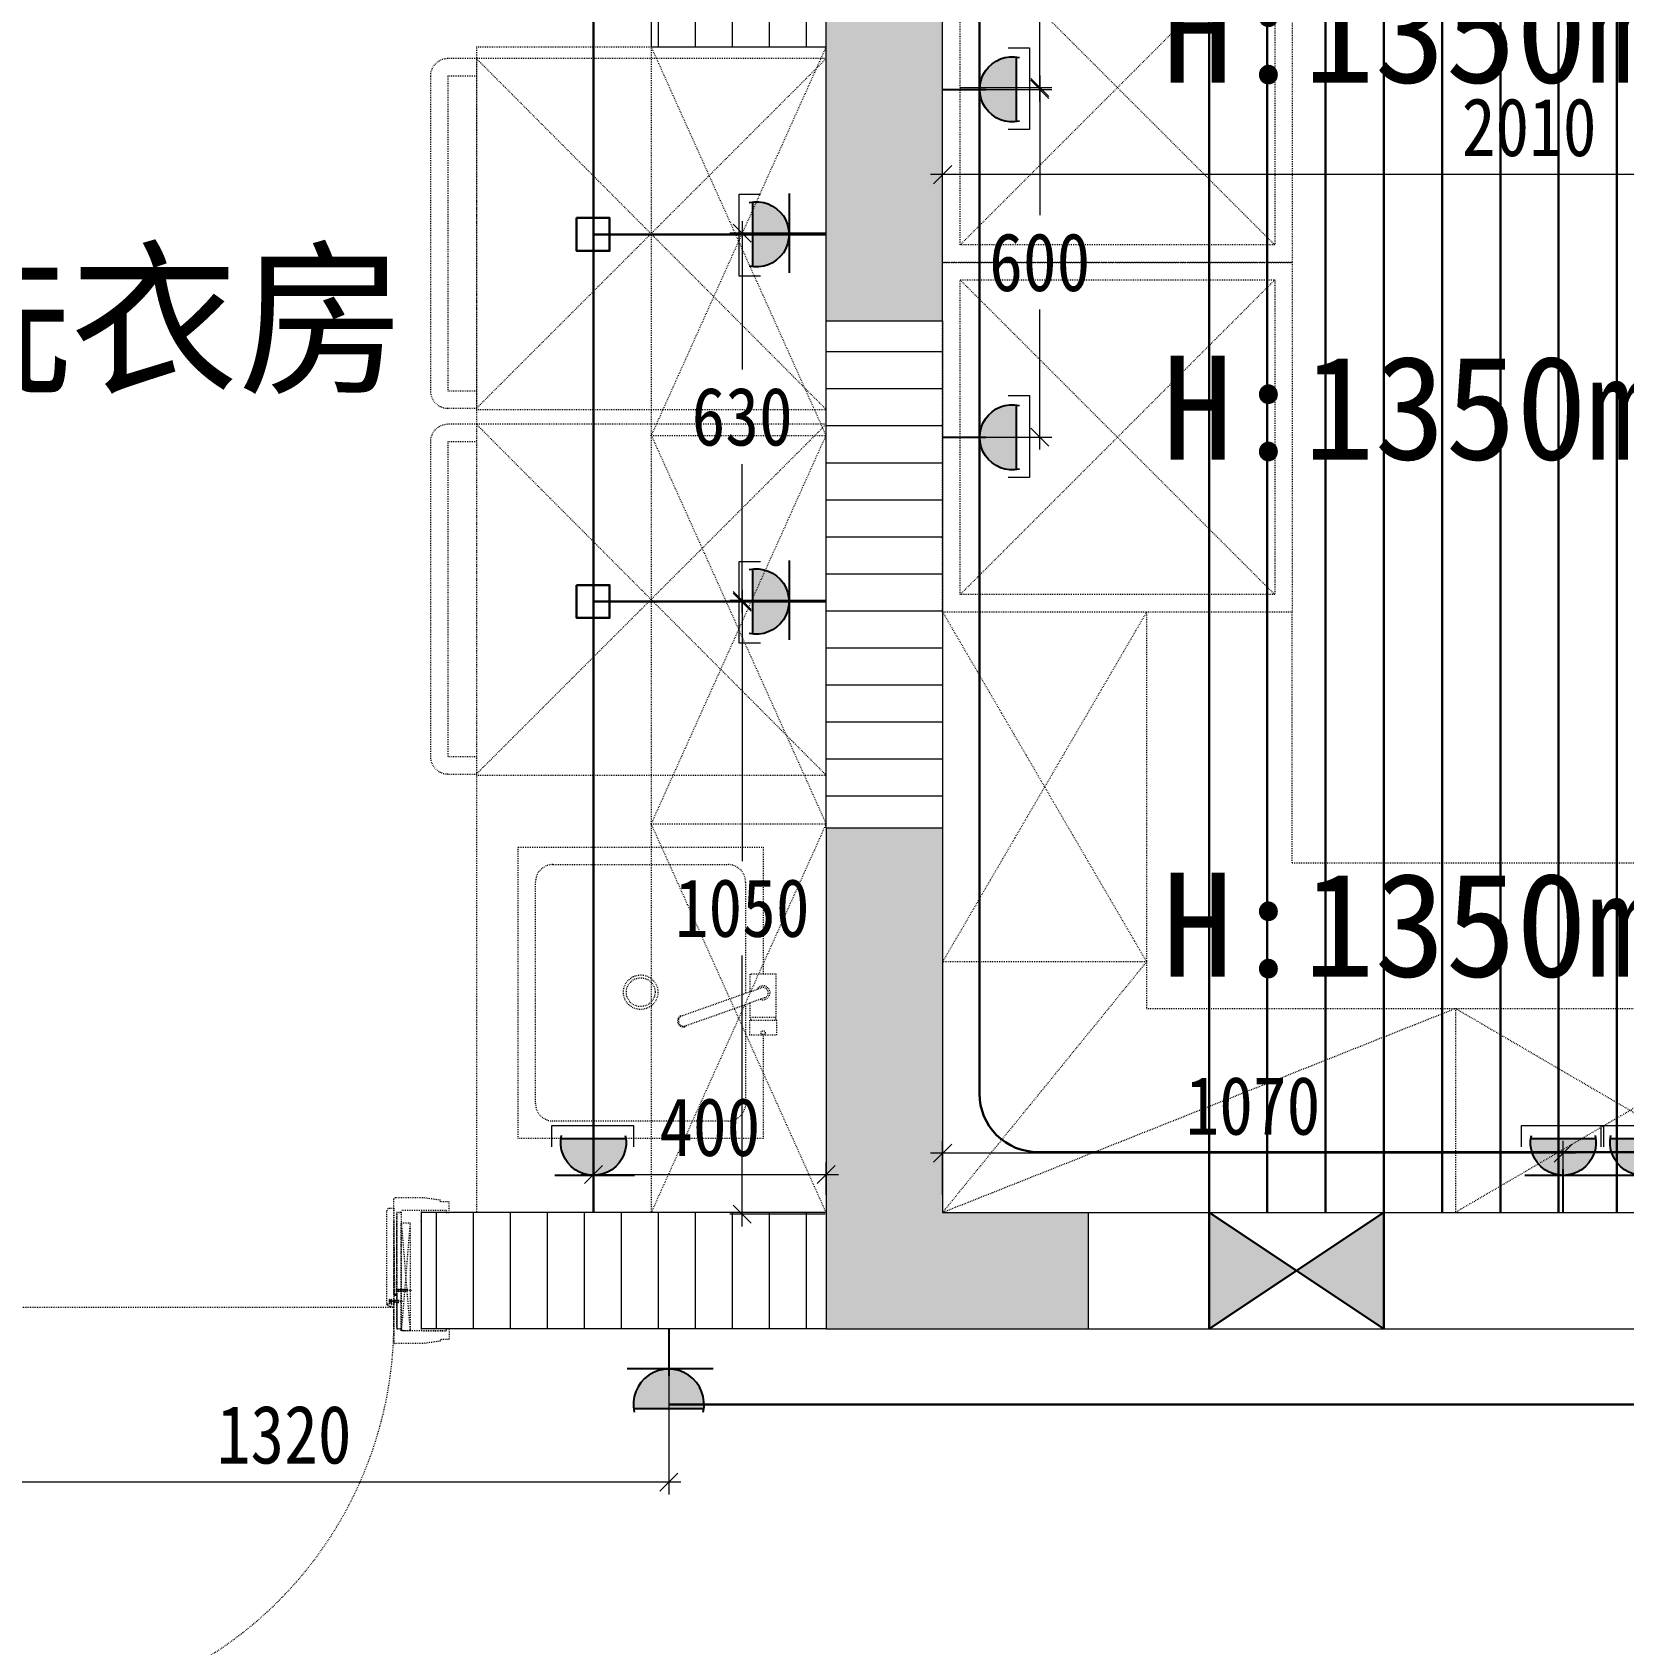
# Model space of a CAD drawing. Header units: millimetres. Extents: x -41640 to 3079702, y -5257903 to 68462.
# Drawn here: x 18310 to 21042, y 3707 to 6474 of the extents above; entities that cross this region are included whole.
import ezdxf

# ---------------------------------------------------------------- set-up
doc = ezdxf.new("R2010")
doc.units = ezdxf.units.MM
doc.header["$LTSCALE"] = 10
doc.linetypes.add('ACAD_ISO03W100', pattern=[30, 12, -18])
doc.linetypes.add('CONTINOUS', pattern=[0])
doc.layers.get('0').update_dxf_attribs({"color": 255})
doc.layers.get('Defpoints').update_dxf_attribs({"color": 255})
for name, color, linetype, lineweight in [('1弱电插座布线图', 6, 'Continuous', 30), ('1强弱电插座尺寸', 5, 'Continuous', 0), ('1强电插座布线图', 1, 'Continuous', 30), ('1强电插座布置图', 1, 'Continuous', 30), ('A—弱电箱', 6, 'Continuous', 30), ('A—强电箱', 1, 'Continuous', 30), ('浅线', 251, 'CONTINOUS', 0)]:
    doc.layers.add(name, color=color, linetype=linetype, lineweight=lineweight)
doc.layers.add('2323', color=4, linetype='Continuous')
doc.layers.add('LAYER2', color=8, linetype='Continuous')
doc.styles.get("Standard").update_dxf_attribs({"font": ''})
doc.styles.add('夏建东', font='', dxfattribs={"width": 0.85})
doc.styles.add('邓林', font='simhei.ttf')
doc.styles.get('Standard').set_extended_font_data('SimSun')
doc.styles.get('夏建东').set_extended_font_data('SimSun')
doc.dimstyles.new('g', dxfattribs={"dimtxt": 100, "dimasz": 31, "dimexe": 21, "dimexo": 30, "dimgap": 31, "dimtad": 1, "dimtih": 1, "dimtoh": 1, "dimdec": 0, "dimrnd": 10, "dimdsep": 46, "dimtxsty": '夏建东', "dimblk": 'OBLIQUE', "dimcen": 2.5, "dimdle": 21, "dimclrd": 5, "dimclre": 5, "dimclrt": 5, "dimadec": 0, "dimazin": 0, "dimtfac": 1, "dimtdec": 0, "dimtmove": 2, "dimatfit": 3, "dimldrblk": 'DOT', "dimfxl": 300, "dimlwd": -1, "dimlwe": -1, "dimarcsym": 1})
pattern_1 = [(90, (-3246102.35, 3421590.874), (-63.5, 1e-14), [])]

# ---------------------------------------------------------------- blocks, each defined once
blk = doc.blocks.new('_Oblique')
at = {"color": 0, "linetype": 'ByBlock', "lineweight": -2}
blk.add_line((-0.5, -0.5), (0.5, 0.5), dxfattribs=at)
blk = doc.blocks.new('*D281')
at = {"layer": '1强弱电插座尺寸', "color": 5}
for p, q in [((18082.6, 4203.5), (18082.6, 3965.2)), ((19402.5, 4203.5), (19402.5, 3965.2)), ((19423.5, 3986.2), (18061.6, 3986.2))]:
    blk.add_line(p, q, dxfattribs=at)
at = {"layer": 'Defpoints', "color": 0, "lineweight": 30}
for p in [(18082.6, 4233.5), (19402.5, 4233.5), (18082.6, 3986.2)]:
    blk.add_point(p, dxfattribs=at)
at = {"layer": '1强弱电插座尺寸', "color": 5, "xscale": 31, "yscale": 31, "zscale": 31, "rotation": 180}
blk.add_blockref('_Oblique', (18082.6, 3986.2), dxfattribs=at)
at = {"layer": '1强弱电插座尺寸', "color": 5, "xscale": 31, "yscale": 31, "zscale": 31}
blk.add_blockref('_Oblique', (19402.5, 3986.2), dxfattribs=at)
at = {"layer": '1强弱电插座尺寸', "color": 5, "insert": (18742.5, 4067.2), "char_height": 100, "attachment_point": 5, "style": '夏建东'}
blk.add_mtext('1320', dxfattribs=at)
blk = doc.blocks.new('_Dot')
at = {"color": 0, "linetype": 'ByBlock', "lineweight": -2}
blk.add_line((-0.5, 0), (-1, 0), dxfattribs=at)
at = {"color": 0, "linetype": 'ByBlock', "const_width": 0.5}
blk.add_lwpolyline([(-0.25, 0, 1), (0.25, 0, 1)], format="xyb", close=True, dxfattribs=at)
blk = doc.blocks.new('*D417')
at = {"layer": '1强弱电插座尺寸', "color": 5}
for p, q in [((19528.6, 5517), (19528.6, 5051.9)), ((19670.9, 5496), (19507.6, 5496)), ((19528.6, 4424.9), (19528.6, 4889.9)), ((19670.9, 4445.9), (19507.6, 4445.9))]:
    blk.add_line(p, q, dxfattribs=at)
at = {"layer": 'Defpoints', "color": 0, "lineweight": 30}
for p in [(19700.9, 5496), (19528.6, 4445.9), (19700.9, 4445.9)]:
    blk.add_point(p, dxfattribs=at)
at = {"layer": '1强弱电插座尺寸', "color": 5, "xscale": 31, "yscale": 31, "zscale": 31}
for p, rotation in [((19528.6, 5496), 90), ((19528.6, 4445.9), 270)]:
    blk.add_blockref('_Oblique', p, dxfattribs=dict(at, rotation=rotation))
at = {"layer": '1强弱电插座尺寸', "color": 5, "insert": (19528.6, 4970.9), "char_height": 100, "attachment_point": 5, "style": '夏建东'}
blk.add_mtext('1050', dxfattribs=at)
blk = doc.blocks.new('*D418')
at = {"layer": '1强弱电插座尺寸', "color": 5}
for p, q in [((19528.6, 6150), (19528.6, 5895)), ((19670.9, 6129), (19507.6, 6129)), ((19528.6, 5478), (19528.6, 5733)), ((19670.9, 5499), (19507.6, 5499))]:
    blk.add_line(p, q, dxfattribs=at)
at = {"layer": 'Defpoints', "color": 0, "lineweight": 30}
for p in [(19528.6, 6129), (19700.9, 6129), (19700.9, 5499)]:
    blk.add_point(p, dxfattribs=at)
at = {"layer": '1强弱电插座尺寸', "color": 5, "xscale": 31, "yscale": 31, "zscale": 31}
for p, rotation in [((19528.6, 6129), 90), ((19528.6, 5499), 270)]:
    blk.add_blockref('_Oblique', p, dxfattribs=dict(at, rotation=rotation))
at = {"layer": '1强弱电插座尺寸', "color": 5, "insert": (19528.6, 5814), "char_height": 100, "attachment_point": 5, "style": '夏建东'}
blk.add_mtext('630', dxfattribs=at)
blk = doc.blocks.new('强电插座')
at = {"lineweight": 0}
h = blk.add_hatch(color=12, dxfattribs=at)
h.set_gradient(color1=(216, 3, 3), color2=(230, 5, 5), tint=1, name='CYLINDER')
h.paths.add_polyline_path([(88497.8, 75989.2, 1.129445), (88497.8, 75909.4)])
at = {"layer": '2323', "color": 1}
for p, q in [((88452.6, 75999.6), (88452.6, 75902)), ((88497.8, 75989.2), (88497.8, 75909.4)), ((88407.2, 75949.3), (88460.4, 75949.3))]:
    blk.add_line(p, q, dxfattribs=at)
blk.add_arc((88492.9, 75949.3), 40.2, 77.2553, 282.7447, dxfattribs=at)
at = {"layer": 'LAYER2', "color": 1, "ltscale": 20}
blk.add_line((88456.4, 75966.1), (88456.4, 75966.1), dxfattribs=at)
blk = doc.blocks.new('强电防水插座')
at = {"layer": '1强电插座布置图', "color": 1, "linetype": 'ByBlock', "lineweight": 9}
blk.add_lwpolyline([(-166178.2, 222988.6), (-166178.2, 223049.7), (-165944.2, 223049.7), (-165944.2, 222988.6)], dxfattribs=at)
at = {"layer": '1强电插座布置图', "color": 250, "linetype": 'ByBlock', "lineweight": 9, "extrusion": (0, 0, -1), "xscale": 2.325322137214242, "yscale": 2.325322137214242, "zscale": -2.325322137599869, "rotation": 90}
blk.add_blockref('强电插座', (342665.7, 17225.9), dxfattribs=at)
blk = doc.blocks.new('*D659')
at = {"layer": '1强弱电插座尺寸', "color": 5}
for p, q in [((19252.3, 4514), (19693.6, 4514)), ((19273.3, 4479), (19273.3, 4535)), ((19672.6, 4479), (19672.6, 4535))]:
    blk.add_line(p, q, dxfattribs=at)
at = {"layer": 'Defpoints', "color": 0, "linetype": 'Continuous', "lineweight": 30}
for p in [(19672.6, 4514), (19273.3, 4449), (19672.6, 4449)]:
    blk.add_point(p, dxfattribs=at)
at = {"layer": '1强弱电插座尺寸', "color": 5, "linetype": 'Continuous', "xscale": 31, "yscale": 31, "zscale": 31, "rotation": 180}
blk.add_blockref('_Oblique', (19273.3, 4514), dxfattribs=at)
at = {"layer": '1强弱电插座尺寸', "color": 5, "linetype": 'Continuous', "xscale": 31, "yscale": 31, "zscale": 31}
blk.add_blockref('_Oblique', (19672.6, 4514), dxfattribs=at)
at = {"layer": '1强弱电插座尺寸', "color": 5, "linetype": 'Continuous', "lineweight": 30, "insert": (19472.9, 4595), "char_height": 100, "attachment_point": 5, "style": '夏建东'}
blk.add_mtext('400', dxfattribs=at)
blk = doc.blocks.new('*D681')
at = {"layer": '1强弱电插座尺寸', "color": 5}
for p, q in [((20039.2, 6988.2), (20039.2, 6752.6)), ((19902.6, 6967.2), (20060.2, 6967.2)), ((20039.2, 6355), (20039.2, 6590.6)), ((19902.6, 6376), (20060.2, 6376))]:
    blk.add_line(p, q, dxfattribs=at)
at = {"layer": 'Defpoints', "color": 0, "linetype": 'Continuous', "lineweight": 30}
for p in [(19872.6, 6967.2), (20039.2, 6967.2), (19872.6, 6376)]:
    blk.add_point(p, dxfattribs=at)
at = {"layer": '1强弱电插座尺寸', "color": 5, "linetype": 'Continuous', "xscale": 31, "yscale": 31, "zscale": 31}
for p, rotation in [((20039.2, 6967.2), 90), ((20039.2, 6376), 270)]:
    blk.add_blockref('_Oblique', p, dxfattribs=dict(at, rotation=rotation))
at = {"layer": '1强弱电插座尺寸', "color": 5, "linetype": 'Continuous', "lineweight": 30, "insert": (20039.2, 6671.6), "char_height": 100, "attachment_point": 5, "style": '夏建东'}
blk.add_mtext('590', dxfattribs=at)
blk = doc.blocks.new('*D687')
at = {"layer": '1强弱电插座尺寸', "color": 5}
for p, q in [((20039.2, 6400), (20039.2, 6160)), ((19902.6, 6379), (20060.2, 6379)), ((20039.2, 5758), (20039.2, 5998)), ((19902.6, 5779), (20060.2, 5779))]:
    blk.add_line(p, q, dxfattribs=at)
at = {"layer": 'Defpoints', "color": 0, "linetype": 'Continuous', "lineweight": 30}
for p in [(19872.6, 6379), (19872.6, 5779), (20039.2, 5779)]:
    blk.add_point(p, dxfattribs=at)
at = {"layer": '1强弱电插座尺寸', "color": 5, "linetype": 'Continuous', "xscale": 31, "yscale": 31, "zscale": 31}
for p, rotation in [((20039.2, 6379), 90), ((20039.2, 5779), 270)]:
    blk.add_blockref('_Oblique', p, dxfattribs=dict(at, rotation=rotation))
at = {"layer": '1强弱电插座尺寸', "color": 5, "linetype": 'Continuous', "lineweight": 30, "insert": (20039.2, 6079), "char_height": 100, "attachment_point": 5, "style": '夏建东'}
blk.add_mtext('600', dxfattribs=at)
blk = doc.blocks.new('*D688')
at = {"layer": '1强弱电插座尺寸', "color": 5}
for p, q in [((19872.6, 4479), (19872.6, 4571.5)), ((20937.6, 4479), (20937.6, 4571.5)), ((20958.6, 4550.5), (19851.6, 4550.5))]:
    blk.add_line(p, q, dxfattribs=at)
at = {"layer": 'Defpoints', "color": 0, "linetype": 'Continuous', "lineweight": 30}
for p in [(19872.6, 4550.5), (19872.6, 4449), (20937.6, 4449)]:
    blk.add_point(p, dxfattribs=at)
at = {"layer": '1强弱电插座尺寸', "color": 5, "linetype": 'Continuous', "xscale": 31, "yscale": 31, "zscale": 31, "rotation": 180}
blk.add_blockref('_Oblique', (19872.6, 4550.5), dxfattribs=at)
at = {"layer": '1强弱电插座尺寸', "color": 5, "linetype": 'Continuous', "xscale": 31, "yscale": 31, "zscale": 31}
blk.add_blockref('_Oblique', (20937.6, 4550.5), dxfattribs=at)
at = {"layer": '1强弱电插座尺寸', "color": 5, "linetype": 'Continuous', "lineweight": 30, "insert": (20405.1, 4631.5), "char_height": 100, "attachment_point": 5, "style": '夏建东'}
blk.add_mtext('1070', dxfattribs=at)
blk = doc.blocks.new('*D705')
at = {"layer": '1强弱电插座尺寸', "color": 5}
for p, q in [((21906.6, 6229.6), (19851.6, 6229.6)), ((19872.6, 6243.3), (19872.6, 6250.6)), ((21885.6, 6229.6), (21885.6, 6250.6))]:
    blk.add_line(p, q, dxfattribs=at)
at = {"layer": 'Defpoints', "color": 0, "linetype": 'Continuous', "lineweight": 30}
for p in [(19872.6, 6229.6), (21885.6, 6221.8, -2334), (19872.6, 6197.6)]:
    blk.add_point(p, dxfattribs=at)
at = {"layer": '1强弱电插座尺寸', "color": 5, "linetype": 'Continuous', "xscale": 31, "yscale": 31, "zscale": 31, "rotation": 180}
blk.add_blockref('_Oblique', (19872.6, 6229.6), dxfattribs=at)
at = {"layer": '1强弱电插座尺寸', "color": 5, "linetype": 'Continuous', "xscale": 31, "yscale": 31, "zscale": 31}
blk.add_blockref('_Oblique', (21885.6, 6229.6), dxfattribs=at)
at = {"layer": '1强弱电插座尺寸', "color": 5, "linetype": 'Continuous', "lineweight": 30, "insert": (20879.1, 6310.6), "char_height": 100, "attachment_point": 5, "style": '夏建东'}
blk.add_mtext('2010', dxfattribs=at)

msp = doc.modelspace()

# ---------------------------------------------------------------- hatches: boundary and pattern name
at = {"layer": 'A—弱电箱'}
h = msp.add_hatch(color=256, dxfattribs=at)
h.paths.add_polyline_path([(20479.8, 4349), (20329.8, 4449), (20329.8, 4249)])
h.paths.add_polyline_path([(20629.8, 4249), (20629.8, 4449), (20479.8, 4349)])
at = {"layer": '浅线'}
for points in [[(19872.6, 7279), (19672.6, 7279), (19672.6, 5979), (19872.6, 5979)], [(20122.6, 4449), (19872.6, 4449), (19872.6, 5109), (19672.6, 5109), (19672.6, 4249), (20122.6, 4249)]]:
    msp.add_hatch(color=256, dxfattribs=at).paths.add_polyline_path(points)
h = msp.add_hatch(dxfattribs=at)
h.set_pattern_fill('ANSI31', color=256, scale=20, angle=45, style=0)
h.set_pattern_definition(pattern_1)
h.paths.add_polyline_path([(19672.6, 6499), (19372.6, 6499), (19372.6, 6449), (19672.6, 6449)])
h = msp.add_hatch(dxfattribs=at)
h.set_pattern_fill('ANSI31', color=256, scale=20, angle=135, style=0)
h.set_pattern_definition([(180, (-3246102.35, 3421590.874), (-1e-14, -63.5), [])])
h.paths.add_polyline_path([(19872.6, 5979), (19672.6, 5979), (19672.6, 5109), (19872.6, 5109)])
h = msp.add_hatch(dxfattribs=at)
h.set_pattern_fill('ANSI31', color=256, scale=20, angle=45, style=0)
h.set_pattern_definition(pattern_1)
h.paths.add_polyline_path([(19672.6, 4449), (18977.6, 4449), (18977.6, 4249), (19672.6, 4249)])
h.paths.add_polyline_path([(18177.6, 4449), (18082.6, 4449), (18082.6, 4249), (18177.6, 4249)])

# ---------------------------------------------------------------- linework, layer by layer
at = {"layer": '1弱电插座布线图', "linetype": 'Continuous', "lineweight": 30}
for points in [[(4940.5, 12479), (4940.5, 12753.7, -0.414214), (5040.5, 12853.7), (11000.6, 12853.7, -0.414214), (11100.6, 12753.7), (11100.6, 8700.6, 0.414214), (11200.6, 8600.6), (20729.8, 8600.6, -0.414214), (20829.8, 8500.6), (20829.8, 4449)], [(5040.5, 12479), (5040.5, 12653.7, -0.414214), (5140.5, 12753.7), (10900.6, 12753.7, -0.414214), (11000.6, 12653.7), (11000.6, 8600.6, 0.414214), (11100.6, 8500.6), (20629.8, 8500.6, -0.414214), (20729.8, 8400.6), (20729.8, 4449)], [(11282, 9552.4), (11282, 8800.6, 0.414214), (11382, 8700.6), (20829.8, 8700.6, -0.414214), (20929.8, 8600.6), (20929.8, 4449)], [(18312.9, 9552.4), (18312.9, 8900.6, 0.414214), (18412.9, 8800.6), (20929.8, 8800.6, -0.414214), (21029.8, 8700.6), (21029.8, 4449)], [(8346.7, 6478.4), (8346.7, 8300.6, -0.414214), (8446.7, 8400.6), (20529.8, 8400.6, -0.414214), (20629.8, 8300.6), (20629.8, 4449)], [(9284.4, 6479), (9284.4, 8200.6, -0.414214), (9384.4, 8300.6), (20429.8, 8300.6, -0.414214), (20529.8, 8200.6), (20529.8, 4449)], [(5794.8, 6279), (5794.8, 6160.5, 0.414214), (5894.8, 6060.5), (9611.8, 6060.5, 0.414214), (9711.8, 6160.5), (9711.8, 8100.6, -0.414214), (9811.8, 8200.6), (20329.8, 8200.6, -0.414214), (20429.8, 8100.6), (20429.8, 4449)], [(5694.8, 6279), (5694.8, 6060.5, 0.414214), (5794.8, 5960.5), (9711.8, 5960.5, 0.414214), (9811.8, 6060.5), (9811.8, 8000.6, -0.414214), (9911.8, 8100.6), (20229.8, 8100.6, -0.414214), (20329.8, 8000.6), (20329.8, 4449)]]:
    msp.add_lwpolyline(points, format="xyb", dxfattribs=at)
at = {"layer": '1强电插座布线图', "color": 2, "linetype": 'Continuous', "lineweight": 30}
for points in [[(21321.3, 4449), (21321.3, 7478.6, 0.414214), (21221.3, 7578.6), (19373.3, 7578.6, 0.414214), (19273.3, 7478.6), (19273.3, 4449)], [(21221.3, 4449), (21221.3, 4452.4, 0.414214), (21121.3, 4552.4), (20035.9, 4552.4, -0.414214), (19935.9, 4652.4), (19935.9, 7033.1)]]:
    msp.add_lwpolyline(points, format="xyb", dxfattribs=at)
for points in [[(19244.3, 6155.5), (19300.9, 6155.5), (19300.9, 6098.9), (19244.3, 6098.9)], [(19244.3, 5525.4), (19300.9, 5525.4), (19300.9, 5468.9), (19244.3, 5468.9)]]:
    msp.add_lwpolyline(points, close=True, dxfattribs=at)
for points in [[(19672.6, 6127.2), (19273.3, 6127.2)], [(19672.6, 5497.2), (19273.3, 5497.2)]]:
    msp.add_lwpolyline(points, dxfattribs=at)
at = {"layer": '1强电插座布线图', "linetype": 'Continuous', "lineweight": 30}
msp.add_lwpolyline([(21990.1, 4119.4), (19402.5, 4119.4)], dxfattribs=at)
at = {"layer": 'A—弱电箱', "ltscale": 0.5}
for p, q in [((20329.8, 4249), (20629.8, 4449)), ((20629.8, 4249), (20329.8, 4449)), ((20629.8, 4249), (20629.8, 4449))]:
    msp.add_line(p, q, dxfattribs=at)
at = {"layer": 'A—强电箱', "ltscale": 0.5}
msp.add_line((20329.8, 4449), (20329.8, 4249), dxfattribs=at)
at = {"layer": '浅线', "ltscale": 0.5}
for p, q in [((19672.6, 5979), (19672.6, 7279)), ((19872.6, 5979), (19872.6, 7279)), ((19672.6, 5979), (19872.6, 5979)), ((19672.6, 5109), (19872.6, 5109)), ((19672.6, 5109), (19672.6, 4249)), ((19872.6, 5109), (19872.6, 4449)), ((19872.6, 4449), (23432.6, 4449)), ((20122.6, 4449), (20122.6, 4249)), ((19672.6, 4249), (21472.6, 4249))]:
    msp.add_line(p, q, dxfattribs=at)
at = {"layer": '浅线', "linetype": 'ACAD_ISO03W100', "ltscale": 0.01}
for p, q in [((20472.6, 5049), (20472.6, 5479)), ((19143.9, 4575.8, 0), (19143.9, 5075.8, 0)), ((19143.9, 5075.8, 0), (19564.4, 5075.8, 0)), ((19564.4, 5075.8, 0), (19564.4, 4857.8, 0)), ((20472.6, 5049), (23632.6, 5049)), ((20222.6, 4879), (19872.6, 4879)), ((20222.6, 4879), (19872.6, 4449)), ((20752.6, 4799), (20752.6, 4449)), ((19541.9, 4783.8, 0), (19586.9, 4783.8, 0)), ((19543.9, 4778.8, 0), (19584.9, 4778.8, 0)), ((19564.4, 4753.8, 0), (19564.4, 4575.8, 0)), ((19564.4, 4575.8, 0), (19143.9, 4575.8, 0)), ((18923.6, 4456), (18930.6, 4456)), ((18930.6, 4434), (18930.6, 4471)), ((18930.6, 4456), (18930.6, 4307)), ((18930.6, 4456), (18930.6, 4434)), ((18980.6, 4474), (18933.6, 4474)), ((19010.6, 4470), (18980.6, 4474)), ((19010.6, 4467), (19010.6, 4470)), ((19025.6, 4467), (19010.6, 4467)), ((19025.6, 4449), (19025.6, 4467)), ((18918.6, 4291.5), (18918.6, 4451)), ((18930.6, 4434), (18931.9, 4309)), ((18930.6, 4434), (18930.6, 4307)), ((18930.6, 4307.5), (18930.6, 4434)), ((18930.6, 4434), (18931.9, 4309)), ((18930.6, 4434), (18930.6, 4307)), ((18936.1, 4449), (18943.6, 4449)), ((18943.1, 4449), (18936.1, 4449)), ((18936.1, 4309), (18936.1, 4449)), ((18936.1, 4449), (18943.6, 4449)), ((18936.1, 4309), (18936.1, 4449)), ((18936.1, 4446), (18936.1, 4307)), ((18936.1, 4446), (18936.1, 4307)), ((18936.1, 4307), (18936.1, 4434)), ((18943.1, 4449), (18943.1, 4452)), ((19020.6, 4452), (18943.1, 4452)), ((18943.6, 4449), (18943.6, 4249)), ((18943.6, 4431), (18958.6, 4246)), ((18958.6, 4431), (18943.6, 4246)), ((18943.6, 4246), (18943.6, 4431)), ((18943.6, 4431), (18958.6, 4431)), ((18958.6, 4431), (18958.6, 4246)), ((18977.6, 4450.5), (18977.6, 4247.5)), ((19020.6, 4452), (19020.6, 4449)), ((19020.6, 4449), (19025.6, 4449)), ((18938.6, 4316.8), (18933.6, 4315)), ((18954.7, 4316.8), (18938.6, 4316.8)), ((18918.6, 4291.5), (18918.6, 4290.9)), ((18923.3, 4291.5), (18918.6, 4291.5)), ((18922.6, 4291.5), (18918.6, 4291.5)), ((18918.9, 4290.4), (18924.3, 4288.6)), ((18922.6, 4299.5), (18922.6, 4291.5)), ((18926.6, 4299.5), (18922.6, 4299.5)), ((18926.6, 4299.5), (18922.6, 4299.5)), ((18922.6, 4299.5), (18922.6, 4291.5)), ((18926.6, 4299.5), (18922.6, 4299.5)), ((18922.6, 4299.5), (18922.6, 4291.5)), ((18924.4, 4298.5), (18922.7, 4297.2)), ((18923.3, 4295), (18922.7, 4294.6)), ((18923.1, 4296.9), (18923, 4296.8)), ((18923.1, 4294.3), (18923, 4294.2)), ((18923.3, 4296.8), (18923.3, 4295)), ((18923.3, 4294.2), (18923.3, 4291.5)), ((18924.4, 4298.5), (18924.7, 4298.5)), ((18924.7, 4298.5), (18926.5, 4297.2)), ((18925.8, 4296.8), (18925.8, 4295)), ((18925.8, 4295), (18926.5, 4294.6)), ((18925.8, 4294.2), (18925.8, 4291.5)), ((18930.6, 4291.5), (18925.8, 4291.5)), ((18926, 4296.9), (18926.2, 4296.8)), ((18926, 4294.3), (18926.2, 4294.2)), ((18926.6, 4291.5), (18926.6, 4299.5)), ((18926.6, 4291.5), (18926.6, 4299.5)), ((18926.6, 4299.5), (18926.6, 4291.5)), ((18926.6, 4291.5), (18930.6, 4291.5)), ((18926.6, 4291.5), (18930.6, 4291.5)), ((18926.6, 4291.5), (18930.6, 4291.5)), ((18932.6, 4298), (18927.6, 4296.2)), ((18932.6, 4294.4), (18927.6, 4296.2)), ((18945.8, 4296.2), (18927.6, 4296.2)), ((18930.6, 4308.5), (18930.6, 4291.5)), ((18936.1, 4308.5), (18930.6, 4308.5)), ((18936.1, 4308.5), (18930.6, 4308.5)), ((18930.6, 4308.5), (18930.6, 4291.5)), ((18930.6, 4308.5), (18930.6, 4291.5)), ((18930.6, 4308.5), (18936.1, 4308.5)), ((18930.6, 4307), (18936.1, 4307)), ((18936.1, 4307), (18930.6, 4307)), ((18936.1, 4307), (18930.6, 4307)), ((18930.6, 4307), (18930.6, 4307)), ((18930.6, 4307), (18936.1, 4307)), ((18930.6, 4301.5), (18931.9, 4306.5)), ((18930.6, 4301.5), (18930.6, 4227)), ((18930.6, 4294.5), (18930.6, 4301.5)), ((18930.6, 4249), (18930.6, 4294.5)), ((18930.6, 4291.5), (18930.6, 4286.5)), ((18930.6, 4291.5), (18930.6, 4286.9)), ((18936.1, 4309), (18931.9, 4309)), ((18936.1, 4309), (18931.9, 4309)), ((18936.1, 4306.5), (18931.9, 4306.5)), ((18939.7, 4298), (18932.6, 4298)), ((18939.1, 4294.4), (18932.6, 4294.4)), ((18960.8, 4315), (18933.6, 4315)), ((18938.6, 4313.2), (18933.6, 4315)), ((18936.1, 4309), (18936.1, 4307)), ((18936.1, 4309), (18936.1, 4307)), ((18936.1, 4252), (18936.1, 4308.5)), ((18936.1, 4252), (18936.1, 4308.5)), ((18936.1, 4308.5), (18936.1, 4249)), ((18936.1, 4306.5), (18936.1, 4249)), ((18936.1, 4299.5), (18936.1, 4301.5)), ((18954.1, 4313.2), (18938.6, 4313.2)), ((18222.6, 4286.5), (18930.6, 4286.5)), ((18924.3, 4286.8), (18924.3, 4288.6)), ((18924.6, 4286.5), (18924.6, 4286.5)), ((18924.8, 4286.8), (18924.8, 4288.4)), ((18924.8, 4288.4), (18930.6, 4286.5)), ((18943.1, 4249), (18936.1, 4249)), ((18936.1, 4249), (18943.6, 4249)), ((18943.6, 4249), (18936.6, 4249)), ((18943.1, 4249), (18943.1, 4246)), ((19020.6, 4246), (18943.1, 4246)), ((18943.6, 4251), (18943.6, 4246)), ((18958.6, 4246), (18943.6, 4246)), ((18980.6, 4246), (19020.6, 4246)), ((19020.6, 4249), (19025.6, 4249)), ((19020.6, 4246), (19020.6, 4249)), ((19025.6, 4249), (19025.6, 4231)), ((18980.6, 4224), (18933.6, 4224)), ((19010.6, 4228), (18980.6, 4224)), ((19010.6, 4231), (19010.6, 4228)), ((19025.6, 4231), (19010.6, 4231))]:
    msp.add_line(p, q, dxfattribs=at)
at = {"layer": '浅线', "ltscale": 0.5, "elevation": 0}
msp.add_lwpolyline([(19372.6, 6979), (19372.6, 6449), (19672.6, 6449)], dxfattribs=at)
at = {"layer": '浅线', "linetype": 'ACAD_ISO03W100', "ltscale": 0.01}
for points in [[(19872.6, 6679), (20472.6, 6679), (20472.6, 6079), (19872.6, 6079), (19872.6, 6679)], [(20442.6, 6649), (19902.6, 6109)], [(19902.6, 6649), (20442.6, 6109)], [(19072.6, 6449), (19672.6, 6449)], [(19072.6, 6449), (19072.6, 4449)], [(19672.6, 6449), (19372.6, 5782.3), (19672.6, 5115.6), (19372.6, 4449)], [(19672.6, 4449), (19372.6, 5115.6), (19672.6, 5782.3), (19372.6, 6449)], [(19672.6, 6428.7), (19072.6, 6428.7), (19072.6, 5826.8), (19672.6, 5826.8)], [(19072.6, 6428.7), (19672.6, 5826.8)], [(19072.6, 5828.7), (19672.6, 6428.7)], [(19072.6, 6398.7), (19023.5, 6398.7), (19023.5, 5858.7), (19072.6, 5858.7)], [(19872.6, 6079), (20472.6, 6079), (20472.6, 5479), (19872.6, 5479), (19872.6, 6079)], [(20442.6, 6049), (19902.6, 5509)], [(19902.6, 6049), (20442.6, 5509)], [(19672.6, 5801.2), (19072.6, 5801.2), (19072.6, 5199.3), (19672.6, 5199.3)], [(19072.6, 5801.2), (19672.6, 5199.3)], [(19072.6, 5201.2), (19672.6, 5801.2)], [(19072.6, 5771.2), (19023.5, 5771.2), (19023.5, 5231.2), (19072.6, 5231.2)], [(20222.6, 5479), (19872.6, 4879)], [(19872.6, 5479), (20222.6, 4879)], [(20222.6, 5479), (20222.6, 4799), (21352.6, 4799)], [(19872.6, 4449), (20752.6, 4799)], [(21352.6, 4799), (20752.6, 4449)], [(20752.6, 4799), (21352.6, 4449)]]:
    msp.add_lwpolyline(points, dxfattribs=at)
for points in [[(19902.6, 6649), (20442.6, 6649), (20442.6, 6109), (19902.6, 6109)], [(19902.6, 6049), (20442.6, 6049), (20442.6, 5509), (19902.6, 5509)]]:
    msp.add_lwpolyline(points, close=True, dxfattribs=at)
at = {"layer": '浅线', "linetype": 'ACAD_ISO03W100', "ltscale": 0.01, "elevation": 0}
for points in [[(19372.6, 6449), (19372.6, 4449)], [(19372.6, 5782.3), (19672.6, 5782.3)], [(19372.6, 5115.6), (19672.6, 5115.6)]]:
    msp.add_lwpolyline(points, dxfattribs=at)
at = {"layer": '浅线', "linetype": 'ACAD_ISO03W100', "ltscale": 0.01}
for points in [[(19072.6, 6428.7), (19023.5, 6428.7, 0.414214), (18993.5, 6398.7), (18993.5, 5858.7, 0.414214), (19023.5, 5828.7), (19072.6, 5828.7)], [(19072.6, 5801.2), (19023.5, 5801.2, 0.414214), (18993.5, 5771.2), (18993.5, 5231.2, 0.414214), (19023.5, 5201.2), (19072.6, 5201.2)]]:
    msp.add_lwpolyline(points, format="xyb", dxfattribs=at)
at = {"layer": '浅线', "ltscale": 0.5}
for points in [[(19672.6, 5109), (19672.6, 6004.8)], [(19872.6, 5979), (19872.6, 5109)], [(19672.6, 4449), (18977.6, 4449)], [(18977.6, 4449), (18977.6, 4249)], [(20122.6, 4449), (20122.6, 4249)], [(19672.6, 4249), (18977.6, 4249)]]:
    msp.add_lwpolyline(points, dxfattribs=at)
at = {"layer": '浅线', "linetype": 'ACAD_ISO03W100', "ltscale": 0.01, "elevation": 0}
for points in [[(19534.4, 4805.6), (19534.4, 4635.8, -0.414214), (19504.4, 4605.8), (19203.9, 4605.8, -0.414214), (19173.9, 4635.8), (19173.9, 5015.8, -0.414214), (19203.9, 5045.8), (19504.4, 5045.8, -0.414214), (19534.4, 5015.8), (19534.4, 4824.7)], [(19431.9, 4769.4), (19432.8, 4769.7), (19541.9, 4808.3), (19541.9, 4783.8, 0.100146), (19543.9, 4778.8), (19540.9, 4778.8), (19540.9, 4753.8), (19587.9, 4753.8), (19587.9, 4778.8), (19584.9, 4778.8, 0.100146), (19586.9, 4783.8), (19586.9, 4857.8), (19541.9, 4857.8), (19541.9, 4827.4), (19426.8, 4786.6), (19425.9, 4786.3)], [(19541.9, 4827.4), (19553.9, 4831.6), (19561.4, 4834.3, -1), (19567.4, 4817.3), (19559.9, 4814.7), (19541.9, 4808.3)]]:
    msp.add_lwpolyline(points, format="xyb", dxfattribs=at)
at = {"layer": '浅线', "linetype": 'ACAD_ISO03W100', "ltscale": 0.01}
for centre, radius in [((19354.4, 4826.8, 0), 29.6), ((19354.4, 4826.8, 0), 24.6), ((19564.4, 4757.3, 0), 3.5)]:
    msp.add_circle(centre, radius, dxfattribs=at)
for centre, radius, start, end in [((19564.4, 4825.8, 0), 12, 248.082, 150.9012), ((19427.7, 4777.4, 0), 10.1, 118.8082, 280.175), ((19428.2, 4777.6, 0), 9.04, 104.446, 294.5372), ((19427.8, 4773.4, 0), 6.24, 285.3191, 322.6668), ((18923.6, 4451), 5, 90, 180), ((18933.6, 4471), 3, 90, 180), ((18959.7, 4311.4), 20.7, 164.3616, 175.6384), ((18939.5, 4316.8), 0.363, 358.9346, 32.2079), ((18961.7, 4311.4), 20.7, 164.3616, 175.6384), ((18941.5, 4316.8), 0.363, 358.9346, 32.2079), ((18963.7, 4311.4), 20.7, 164.3616, 175.6384), ((18943.5, 4316.8), 0.363, 358.9346, 32.2079), ((18965.7, 4311.4), 20.7, 164.3616, 175.6384), ((18945.5, 4316.8), 0.363, 358.9346, 32.2079), ((18967.7, 4311.4), 20.7, 164.3616, 175.6384), ((18967.7, 4311.4), 20.7, 164.3616, 175.6384), ((18947.5, 4316.8), 0.363, 358.9346, 32.2079), ((18947.5, 4316.8), 0.363, 358.9346, 32.2079), ((18969.7, 4311.4), 20.7, 164.3616, 175.6384), ((18949.5, 4316.8), 0.363, 358.9346, 32.2079), ((18971.7, 4311.4), 20.7, 164.3616, 175.6384), ((18971.7, 4311.4), 20.7, 164.3616, 175.6384), ((18951.5, 4316.8), 0.363, 358.9346, 32.2079), ((18951.5, 4316.8), 0.363, 358.9346, 32.2079), ((18973.7, 4311.4), 20.7, 164.3616, 175.6384), ((18973.7, 4311.4), 20.7, 164.3616, 175.6384), ((18953.5, 4316.8), 0.363, 358.9346, 32.2079), ((18953.5, 4316.8), 0.363, 358.9346, 32.2079), ((18919.1, 4290.9), 0.5, 180, 251.5651), ((18922.8, 4297), 0.25, 126.0644, 306.0413), ((18922.8, 4294.4), 0.25, 126.0644, 306.0413), ((18923.2, 4296.8), 0.1, 0, 128.6493), ((18923.2, 4294.2), 0.1, 0, 128.6493), ((18925.9, 4296.8), 0.1, 51.3507, 180), ((18925.9, 4294.2), 0.1, 51.3507, 180), ((18926.3, 4297), 0.25, 233.9587, 53.9356), ((18926.3, 4294.4), 0.25, 233.9587, 53.9356), ((18931.3, 4294.9), 0.322, 183.3619, 222.8402), ((18951.7, 4293.1), 20.7, 171.4908, 175.6384), ((18933.3, 4294.4), 0.322, 183.3619, 222.8402), ((18933.3, 4294.4), 0.322, 183.3619, 222.8402), ((18953.7, 4292.6), 20.7, 164.3616, 175.6384), ((18953.7, 4292.6), 20.7, 164.3616, 175.6384), ((18933.5, 4298), 0.363, 358.9346, 32.2079), ((18933.5, 4298), 0.363, 358.9346, 32.2079), ((18935.3, 4294.4), 0.322, 183.3619, 222.8402), ((18935.3, 4294.4), 0.322, 183.3619, 222.8402), ((18955.7, 4292.6), 20.7, 164.3616, 175.6384), ((18955.7, 4292.6), 20.7, 164.3616, 175.6384), ((18935.5, 4298), 0.363, 358.9346, 32.2079), ((18935.5, 4298), 0.363, 358.9346, 32.2079), ((18937.3, 4313.7), 0.322, 183.3619, 222.8402), ((18937.3, 4294.4), 0.322, 183.3619, 222.8402), ((18957.7, 4311.9), 20.7, 171.4908, 175.6384), ((18957.7, 4292.6), 20.7, 164.3616, 175.6384), ((18937.5, 4298), 0.363, 358.9346, 32.2079), ((18939.3, 4313.2), 0.322, 183.3619, 222.8402), ((18939.3, 4294.4), 0.322, 183.3619, 222.8402), ((18941.3, 4313.2), 0.322, 183.3619, 222.8402), ((18943.3, 4313.2), 0.322, 183.3619, 222.8402), ((18945.3, 4313.2), 0.322, 183.3619, 222.8402), ((18947.3, 4313.2), 0.322, 183.3619, 222.8402), ((18947.3, 4313.2), 0.322, 183.3619, 222.8402), ((18949.3, 4313.2), 0.322, 183.3619, 222.8402), ((18951.3, 4313.2), 0.322, 183.3619, 222.8402), ((18951.3, 4313.2), 0.322, 183.3619, 222.8402), ((18953.3, 4313.2), 0.322, 183.3619, 222.8402), ((18953.3, 4313.2), 0.322, 183.3619, 222.8402), ((18954.3, 4313.2), 0.322, 183.3619, 222.8402), ((18254.6, 4260.4), 676.3, 270.1621, 1.9567), ((18924.6, 4286.8), 0.25, 180, 270), ((18924.6, 4286.8), 0.25, 270, 0), ((18933.6, 4227), 3, 180, 270)]:
    msp.add_arc(centre, radius, start, end, dxfattribs=at)
for p in [(19372.6, 5782.3, 0), (19372.6, 5115.6, 0), (18977.6, 4434.1)]:
    msp.add_point(p, dxfattribs=at)

# ---------------------------------------------------------------- block references
at = {"layer": '1强电插座布置图', "color": 7}
for name, p, xscale, yscale, zscale, rotation in [('强电防水插座', (-113808, -93259.5), 0.6000000000931323, 0.6000000000931323, 0.6, 270), ('强电防水插座', (153353.1, 105762.6), 0.6000000000931323, 0.6000000000931323, 0.6, 90), ('强电防水插座', (-113808, -93856.5), 0.6000000000931323, 0.6000000000931323, 0.6, 270), ('强电防水插座', (153353.1, 105132.6), 0.6000000000931323, 0.6000000000931323, 0.6, 90), ('强电插座', (-95391.8, 137872.8), 1.511459389235824, 1.511459389468655, 1.511459389440006, 270)]:
    msp.add_blockref(name, p, dxfattribs=dict(at, xscale=xscale, yscale=yscale, zscale=zscale, rotation=rotation))
at = {"layer": '1强电插座布置图', "color": 7, "xscale": 0.6000000000931323, "yscale": 0.6000000000931323, "zscale": 0.6}
for p in [(118908.8, -129231.6), (120573.1, -129231.6), (120709.6, -129231.6)]:
    msp.add_blockref('强电防水插座', p, dxfattribs=at)

# ---------------------------------------------------------------- texts
at = {"layer": '1强弱电插座尺寸', "color": 45, "char_height": 178.605, "width": 2502.515, "attachment_point": 7}
for insert in [(20249.4, 6384.4), (20249.4, 5737.7), (20249.4, 4850.4)]:
    msp.add_mtext('{\\C256;H:1350mm}', dxfattribs=dict(at, insert=insert))
at = {"layer": '浅线', "linetype": 'ByBlock', "style": '邓林'}
msp.add_text('洗衣房', height=211.2, dxfattribs=at).set_placement((18087.8, 5875.7))

# ---------------------------------------------------------------- dimensions: what is measured, and where the dimension line sits
at = {"layer": '1强弱电插座尺寸', "linetype": 'Continuous', "lineweight": 30}
for base, p1, p2, picture, middle in [((20039.2, 6967.2), (19872.6, 6376), (19872.6, 6967.2), '*D681', (20039.2, 6671.6)), ((20039.2, 5779), (19872.6, 6379), (19872.6, 5779), '*D687', (20039.2, 6079))]:
    dim = msp.add_linear_dim(base=base, p1=p1, p2=p2, angle=90, dimstyle='g', override={"dimfxlon": 1}, dxfattribs=at)
    dim.commit()
    dim.dimension.update_dxf_attribs({"geometry": picture, "text_midpoint": middle})
for base, p1, p2, picture, middle in [((19872.6, 6229.6), (21885.6, 6221.8, -2334), (19872.6, 6197.6), '*D705', (20879.1, 6310.6)), ((19872.6, 4550.5), (20937.6, 4449), (19872.6, 4449), '*D688', (20405.1, 4631.5)), ((19672.6, 4514), (19273.3, 4449), (19672.6, 4449), '*D659', (19472.9, 4595))]:
    dim = msp.add_linear_dim(base=base, p1=p1, p2=p2, dimstyle='g', override={"dimfxlon": 1}, dxfattribs=at)
    dim.commit()
    dim.dimension.update_dxf_attribs({"geometry": picture, "text_midpoint": middle})
at = {"layer": '1强弱电插座尺寸', "color": 250}
for base, p1, p2, picture, middle in [((19528.6, 6129), (19700.9, 5499), (19700.9, 6129), '*D418', (19528.6, 5814)), ((19528.6, 4445.9), (19700.9, 5496), (19700.9, 4445.9), '*D417', (19528.6, 4970.9))]:
    dim = msp.add_linear_dim(base=base, p1=p1, p2=p2, angle=90, dimstyle='g', dxfattribs=at)
    dim.commit()
    dim.dimension.update_dxf_attribs({"geometry": picture, "text_midpoint": middle})
dim = msp.add_linear_dim(base=(18082.6, 3986.2), p1=(19402.5, 4233.5), p2=(18082.6, 4233.5), dimstyle='g', dxfattribs=at)
dim.commit()
dim.dimension.update_dxf_attribs({"geometry": '*D281', "text_midpoint": (18742.5, 4067.2)})

doc.saveas('drawing.dxf')
